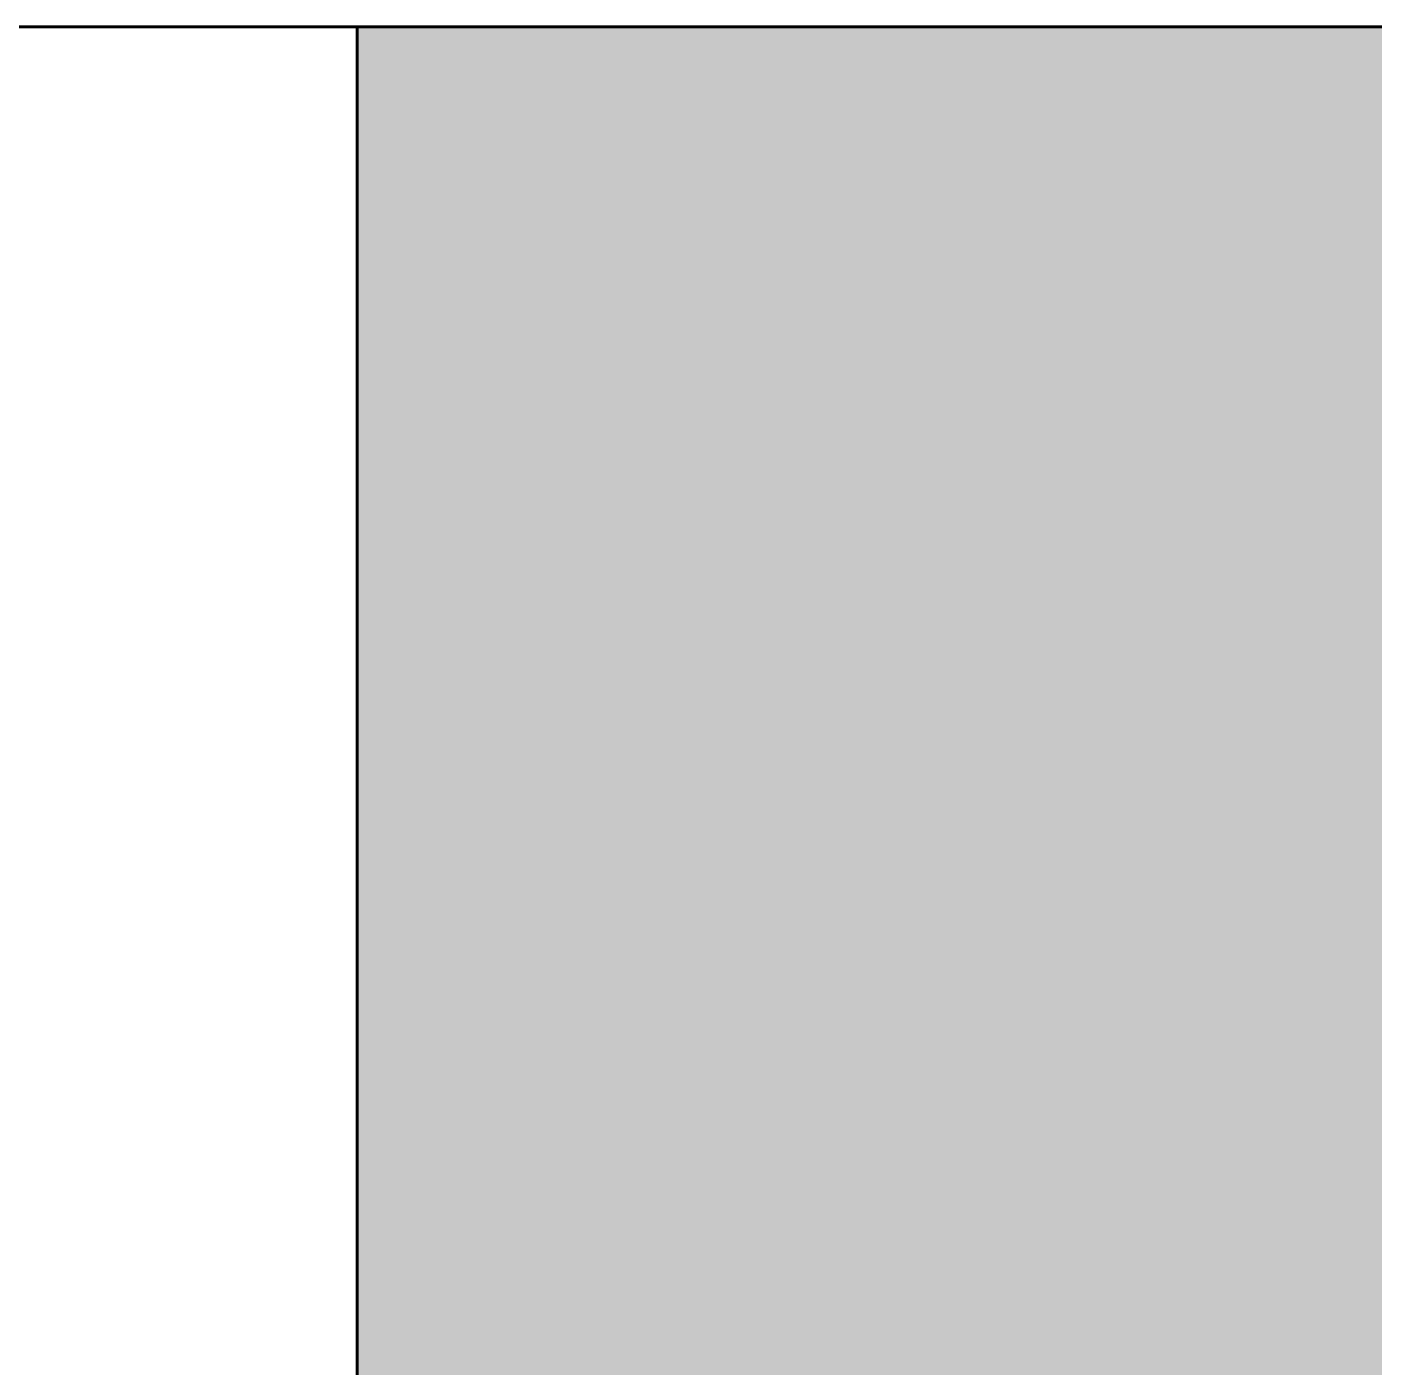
# Model space of a CAD drawing. Header units: inches. Extents: x -4169 to -1846, y 9706 to 12377.
# Drawn here: x -3254.24 to -3246.23, y 10364.81 to 10372.79 of the extents above; entities that cross this region are included whole.
import ezdxf

# ---------------------------------------------------------------- set-up
doc = ezdxf.new("R2010")
doc.units = ezdxf.units.IN
doc.header["$MEASUREMENT"] = 0
for name, color, linetype, lineweight in [('0-1', 7, 'Continuous', 5), ('0-2', 10, 'Continuous', 18), ('I-WALL-3', 2, 'Continuous', 60), ('Q-CASE-1', 253, 'Continuous', 9), ('Q-CASE-2', 250, 'Continuous', 60), ('Q-CASE-3', 7, 'Continuous', 9)]:
    doc.layers.add(name, color=color, linetype=linetype, lineweight=lineweight)

# ---------------------------------------------------------------- blocks, each defined once
blk = doc.blocks.new('OD_CW_Base Cabinet - OD_CW_Base Cabinet-V38-ENLARGED RCP - 1ST FLOOR PLAN')
at = {"layer": 'Q-CASE-1'}
blk.add_hatch(color=256, dxfattribs=at).paths.add_polyline_path([(1.4005, -3), (0.7377, -3), (0.7377, -24), (42.7377, -24), (42.7377, -3), (10.0092, -3)], flags=0)
at = {"layer": 'Q-CASE-2'}
for p, q in [((42.7377, 0), (42.7377, -24)), ((42.7377, -24), (0.7377, -24))]:
    blk.add_line(p, q, dxfattribs=at)
at = {"layer": 'Q-CASE-3'}
for q in [(42.7377, -3), (0.7377, -24)]:
    blk.add_line((42.7377, -24), q, dxfattribs=at)
blk = doc.blocks.new('CTR - 1st Phase - Unit Layouts_rvt-1-ENLARGED RCP - 1ST FLOOR PLAN')
at = {"layer": '0-2', "rotation": 180}
blk.add_blockref('OD_CW_Base Cabinet - OD_CW_Base Cabinet-V38-ENLARGED RCP - 1ST FLOOR PLAN', (-3209.5387, 10348.7894), dxfattribs=at)

msp = doc.modelspace()

# ---------------------------------------------------------------- linework, layer by layer
at = {"layer": 'I-WALL-3'}
msp.add_line((-3252.2764, 10372.7894), (-3270.2764, 10372.7894), dxfattribs=at)

# ---------------------------------------------------------------- block references
at = {"layer": '0-1'}
msp.add_blockref('CTR - 1st Phase - Unit Layouts_rvt-1-ENLARGED RCP - 1ST FLOOR PLAN', (0, 0), dxfattribs=at)

doc.saveas('drawing.dxf')
